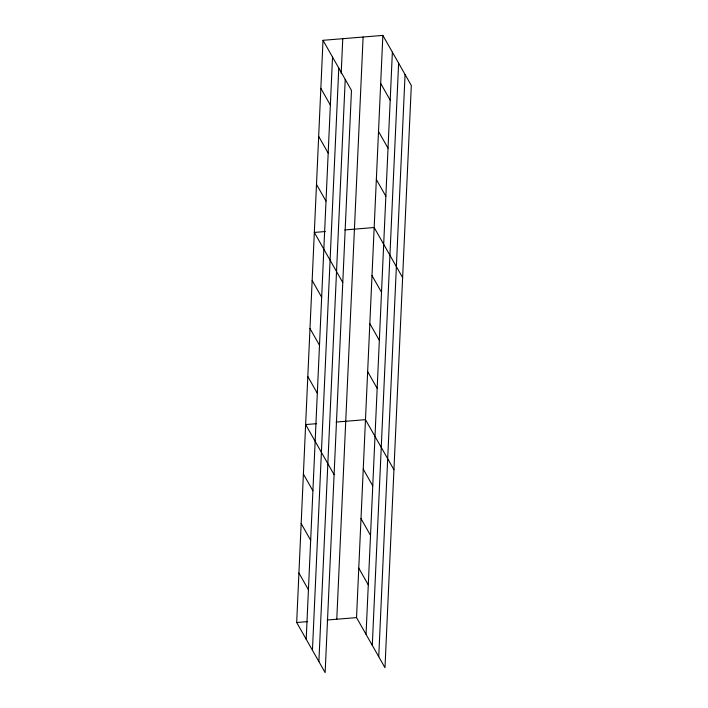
<?xml version="1.0" encoding="UTF-8"?>
<svg xmlns="http://www.w3.org/2000/svg" width="708" height="708" viewBox="0 0 708 708"><rect width="100%" height="100%" fill="white"/><g stroke="black" fill="none" stroke-linecap="round" stroke-linejoin="round"><path stroke-width="1.06" d="M323.016 40.312L351.469 90.394L325.14 672.6L296.687 622.509L323.016 40.312L382.86 35.4L411.313 85.491L384.984 667.688L356.531 617.606L382.86 35.4M306.192 639.253L332.53 57.047M312.449 650.263L338.778 68.056M341.185 73.623L342.769 38.692M318.883 661.599L345.221 79.393M336.778 619.226L363.115 37.02M366.045 634.35L392.374 52.144M372.293 645.351L398.622 63.145M378.736 656.688L405.065 74.482M325.299 231.534L314.325 232.436L342.778 282.519M344.787 229.941L374.169 227.525L402.622 277.616M316.609 423.667L305.635 424.561L334.087 474.652M336.096 422.065L365.478 419.658L393.94 469.74M296.687 622.509L307.653 621.615M327.14 620.013L356.531 617.606M380.692 83.429L390.196 100.173M378.514 131.467L388.028 148.202M376.346 179.496L385.851 196.24M320.848 88.341L330.353 105.085M318.671 136.37L328.185 153.114M372.001 275.562L381.515 292.298M316.503 184.407L326.007 201.143M369.824 323.591L379.338 340.336M367.656 371.62L377.169 388.365M312.157 280.465L321.662 297.21M309.98 328.503L319.494 345.239M363.248 469.139L372.753 485.883M307.812 376.532L317.317 393.276M361.009 518.628L370.514 535.372M358.77 568.117L368.275 584.861M303.396 474.05L312.909 490.794M301.166 523.539L310.67 540.284M298.926 573.029L308.431 589.764"/></g></svg>
